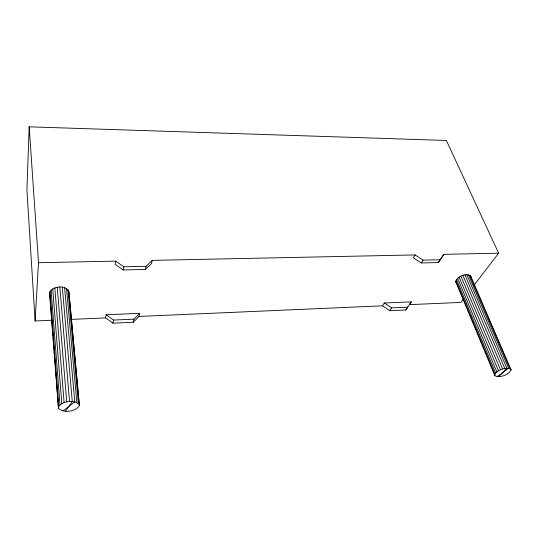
<?xml version="1.0" encoding="UTF-8"?>
<svg xmlns="http://www.w3.org/2000/svg" width="538" height="538" viewBox="0 0 538 538"><rect width="100%" height="100%" fill="white"/><g stroke="black" fill="none" stroke-linecap="round" stroke-linejoin="round"><path stroke-width="0.81" d="M474.113 285.12L498.645 253.196L446.379 140.472L29.18 126.82L26.9 189.981L35.111 320.964L51.883 320.238M35.111 320.964L38.514 262.726L29.18 126.82M494.926 375.82L455.726 281.777C457.125 276.202 465.76 272.847 470.609 275.873L511.1 369.855C508.464 375.08 500.333 377.952 494.926 375.82L494.583 375.04C497.125 369.761 505.417 366.842 510.797 369.068L511.1 369.855M105.562 317.897L106.121 314.777L139.752 313.351L139.026 316.438L133.283 322.235L112.926 323.163L105.562 317.897L71.171 319.397M38.514 262.726L115.724 261.125L115.152 264.319L123.222 269.968L145.341 269.43L151.514 263.519L152.254 260.372L415.094 254.925L423.103 260.136L440.259 259.74L443.857 254.333L498.645 253.196M112.926 323.163L113.525 320.063L106.121 314.777M123.222 269.968L123.834 266.794L115.724 261.125M133.283 322.235L133.989 319.155L139.752 313.351M145.341 269.43L146.06 266.283L152.254 260.372M49.563 292.82C52.112 285.745 66.773 284.427 68.945 292.188L79.402 405.578C75.448 411.846 64.035 413.278 58.494 408.436L49.563 292.82L49.785 294.199M58.272 407.232C62.092 400.857 73.793 399.378 79.241 404.374L79.402 405.578M382.457 305.826L384.266 303.002L411.294 301.858L405.834 309.975L389.774 310.708L382.457 305.826L139.026 316.438M415.094 254.925L413.271 257.763L421.241 262.954L438.342 262.537L440.259 259.74M389.774 310.708L391.63 307.904L407.75 307.178L405.834 309.975M421.241 262.954L423.103 260.136M438.342 262.537L443.857 254.333M411.294 301.858L409.378 304.656L460.817 302.41L463.379 299.088M65.549 411.18L72.274 401.55L62.314 287.205M498.867 376.627L506.863 368.207L466.782 274.662M63.074 410.911L74.769 401.839L64.607 287.675M497.139 376.634L508.605 368.214L468.443 274.763M113.525 320.063L133.989 319.155M123.834 266.794L146.06 266.283M384.266 303.002L391.63 307.904M455.726 281.777L456.116 282.685M469.748 275.18L509.95 368.503M464.886 274.878L504.846 368.496M462.882 275.389L502.687 369.061M460.911 276.176L500.535 369.855M459.109 277.171L498.544 370.823M457.603 278.307L496.856 371.906M456.493 279.511L495.585 373.016M455.854 280.695L494.812 374.092M470.609 275.873L470.972 276.794M68.77 290.809L79.241 404.374M67.949 289.545L78.366 403.305M66.53 288.476L76.847 402.437M59.805 287.097L69.543 401.597M57.257 287.359L66.752 401.973M54.849 287.978L64.116 402.653M52.744 288.906L61.803 403.594M51.09 290.076L59.98 404.724M50.007 291.414L58.777 405.968M49.846 295.032L51.372 315.039M51.5 316.707L52.455 329.216M52.583 330.883L52.966 335.887M53.087 337.555L54.042 350.063M54.17 351.731L55.125 364.239M55.253 365.907L55.696 371.745M55.824 373.412L56.208 378.416M56.329 380.084L57.284 392.592M57.411 394.26L58.494 408.436"/></g></svg>
